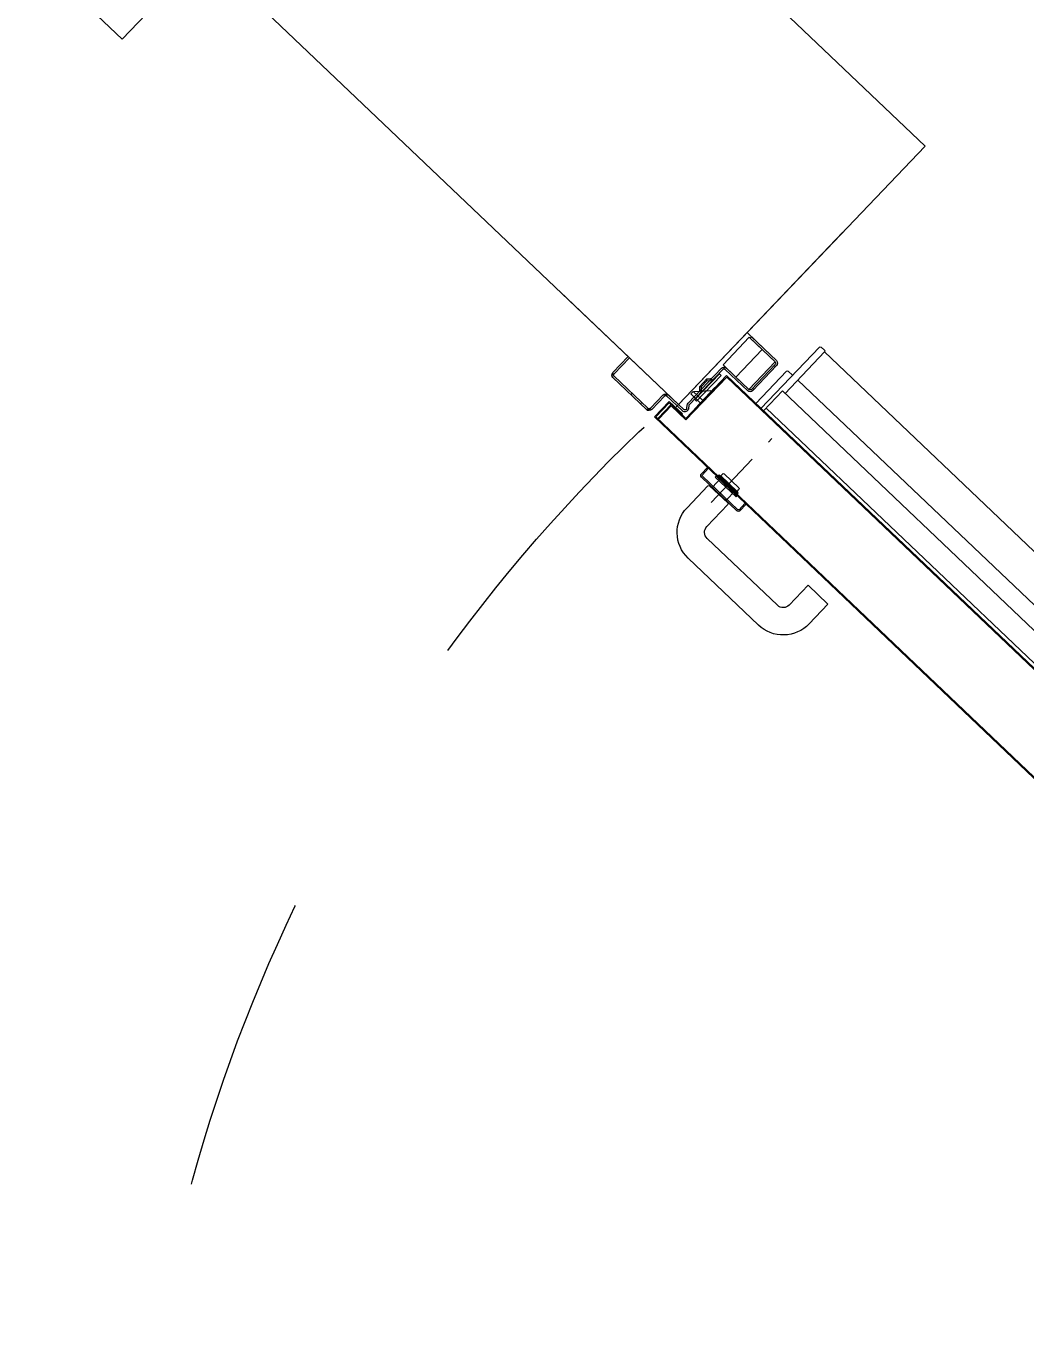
# Model space of a CAD drawing. Header units: centimetres. Extents: x 139057 to 200038, y 34824 to 80516.
# Drawn here: x 174894.4 to 174978.4, y 47971.3 to 48080 of the extents above; entities that cross this region are included whole.
import ezdxf

# ---------------------------------------------------------------- set-up
doc = ezdxf.new("R2010")
doc.units = ezdxf.units.CM
doc.header["$LTSCALE"] = 100
doc.linetypes.add('DASHDOT', pattern=[2.35, 1.25, -0.5, 0.1, -0.5])
doc.linetypes.add('HIDDEN', pattern=[0.5, 0.25, -0.25])
doc.layers.get('0').update_dxf_attribs({"lineweight": 0})
doc.layers.add('410_STRUTTURE_001-AM_0', color=7, linetype='Continuous', lineweight=0)
doc.layers.add('441_SERRAMENTI_001-AM_0', color=1, linetype='Continuous', lineweight=0)
doc.layers.add('A-MCLS3-15', color=50, linetype='Continuous')
doc.layers.add('A-SI-PORTE', color=5, linetype='Continuous')

# ---------------------------------------------------------------- blocks, each defined once
blk = doc.blocks.new('PORTA 140 ANTA SINGOLA')
at = {"linetype": 'Continuous'}
for p, q in [((14773793.1, 36730631.6), (14773793.1, 36730831.6)), ((14773734.2, 36730677.1), (14773699.2, 36730677.1)), ((14773731.7, 36730677.1), (14773701.7, 36730677.1)), ((14773780.8, 36730663), (14773780.6, 36730663)), ((14773780.8, 36730663), (14773780.8, 36730639)), ((14773780.8, 36730663), (14773780.8, 36730663)), ((14773780.8, 36730658.7), (14773781.3, 36730658.7)), ((14773781.3, 36730658.7), (14773791.3, 36730648.2)), ((14773780.8, 36730648.2), (14773791.8, 36730648.2)), ((14773791.8, 36730648.2), (14773791.8, 36730645.2)), ((14773780.8, 36730639), (14773780.6, 36730639)), ((14773780.8, 36730645.2), (14773791.8, 36730645.2)), ((14773793.1, 36730631.6), (14773930.4, 36730631.6))]:
    blk.add_line(p, q, dxfattribs=at)
at = {"color": 9, "linetype": 'Continuous', "ltscale": 10}
for p, q in [((14772558.3, 36730748.2), (14773734.8, 36730748.2)), ((14773734.8, 36730748.2), (14773734.8, 36730700.1)), ((14773735.8, 36730749.2), (14773739.8, 36730749.2)), ((14773740.8, 36730748.2), (14773740.8, 36730677.1)), ((14772558.3, 36730715.6), (14773734.8, 36730715.6)), ((14773745.8, 36730715.6), (14773740.8, 36730715.6)), ((14773746.8, 36730714.6), (14773746.8, 36730677.1)), ((14772556.3, 36730700.1), (14773737.8, 36730700.1)), ((14773737.8, 36730700.1), (14773737.8, 36730677.1)), ((14772555.3, 36730680.2), (14773737.8, 36730680.2)), ((14773786.1, 36730674.1), (14773784.1, 36730674.1)), ((14773784.1, 36730674.1), (14773784.1, 36730644.1)), ((14773786.1, 36730674.1), (14773786.1, 36730644.1)), ((14773786.1, 36730644.1), (14773784.1, 36730644.1))]:
    blk.add_line(p, q, dxfattribs=at)
at = {"linetype": 'Continuous', "ltscale": 10}
for p, q in [((14773756.1, 36730712.1), (14773756.1, 36730683.1)), ((14773757.6, 36730683.1), (14773757.6, 36730712.1)), ((14773788.1, 36730715.1), (14773759.1, 36730715.1)), ((14773759.1, 36730713.6), (14773788.1, 36730713.6)), ((14773759.1, 36730713.5), (14773788.1, 36730713.5)), ((14773788.1, 36730713.6), (14773788.1, 36730715.1)), ((14773757.6, 36730710.7), (14773756.1, 36730710.7)), ((14773757.6, 36730684.5), (14773756.1, 36730684.5)), ((14773785.1, 36730681.6), (14773759.1, 36730681.6)), ((14773759.1, 36730680.1), (14773785.1, 36730680.1)), ((14773785.1, 36730680.1), (14773787.7, 36730680.1)), ((14773780.6, 36730677.1), (14772441.6, 36730677.1)), ((14773779.8, 36730676.3), (14772442.1, 36730676.3)), ((14773779.8, 36730676.3), (14773779.8, 36730626.6)), ((14773780.6, 36730677.1), (14773780.6, 36730627.4)), ((14773786.6, 36730678.6), (14773786.6, 36730638.1)), ((14773788.1, 36730638.1), (14773788.1, 36730678.6)), ((14773789.7, 36730662.6), (14773787.5, 36730664.8)), ((14773790.7, 36730663.7), (14773788.6, 36730665.8)), ((14773789.7, 36730662.6), (14773790.7, 36730663.7)), ((14773789.7, 36730662.6), (14773789.7, 36730655.6)), ((14773790.7, 36730654.5), (14773790.7, 36730663.7)), ((14773789.7, 36730655.6), (14773787.5, 36730653.4)), ((14773790.7, 36730654.5), (14773788.6, 36730652.4)), ((14773789.7, 36730655.6), (14773790.7, 36730654.5)), ((14773786.4, 36730637.2), (14773784.7, 36730634.8)), ((14773785.9, 36730634), (14773787.6, 36730636.4)), ((14773796.9, 36730626.6), (14773779.8, 36730626.6)), ((14773797.7, 36730627.4), (14773780.6, 36730627.4)), ((14773785.3, 36730628.2), (14773800.6, 36730628.2)), ((14773785.3, 36730628.2), (14773785.3, 36730627.4)), ((14773785.3, 36730627.4), (14773799.8, 36730627.4)), ((14773805.1, 36730631.6), (14773787.1, 36730631.6)), ((14773787.1, 36730630.1), (14773805.9, 36730630.1)), ((14773796.9, 36730626.6), (14773796.9, 36730611.6)), ((14773797.7, 36730627.4), (14773797.7, 36730611.6)), ((14773799.8, 36730627.4), (14773799.8, 36730610.9)), ((14773800.6, 36730628.2), (14773800.6, 36730610.1)), ((14773805.9, 36730631.6), (14773805.1, 36730631.6)), ((14773805.9, 36730630.1), (14773805.9, 36730631.6)), ((14773806.6, 36730613.1), (14773806.6, 36730628.6)), ((14773808.1, 36730613.1), (14773808.1, 36730628.6)), ((14773851.6, 36730631.6), (14773850.1, 36730631.6)), ((14773850.1, 36730631.6), (14773850.1, 36730613.1)), ((14773851.6, 36730613.1), (14773851.6, 36730631.6)), ((14772552.2, 36730610.9), (14773799.8, 36730610.9)), ((14772552.5, 36730610.1), (14773800.6, 36730610.1)), ((14773797.7, 36730611.6), (14773796.9, 36730611.6)), ((14773808.6, 36730611.6), (14773808.6, 36730610.1)), ((14773809.6, 36730611.6), (14773808.6, 36730611.6)), ((14773809.6, 36730610.1), (14773808.6, 36730610.1)), ((14773848.6, 36730611.6), (14773809.6, 36730611.6)), ((14773809.6, 36730610.1), (14773848.6, 36730610.1)), ((14773816.6, 36730610.1), (14773816.6, 36730611.6)), ((14773827.6, 36730610.1), (14773827.6, 36730611.6))]:
    blk.add_line(p, q, dxfattribs=at)
for p, q in [((14773773.1, 36730715.1), (14773793.1, 36730715.1)), ((14773779.8, 36730673.7), (14773779.8, 36730630.7))]:
    blk.add_line(p, q)
at = {"color": 9, "linetype": 'DASHDOT', "ltscale": 0.4}
blk.add_line((14773716.7, 36730591), (14773716.7, 36730682.4), dxfattribs=at)
at = {"ltscale": 10}
for p, q in [((14773793.1, 36730632.3), (14773793.1, 36730631.6)), ((14773793.8, 36730631.6), (14773793.1, 36730631.6)), ((14773793.1, 36730631.6), (14773793.1, 36730628.9))]:
    blk.add_line(p, q, dxfattribs=at)
at = {"color": 9, "linetype": 'Continuous'}
for p, q in [((14773707.2, 36730612.8), (14773707.2, 36730614.8)), ((14773725.2, 36730615.8), (14773708.2, 36730615.8)), ((14773726.2, 36730612.8), (14773726.2, 36730614.8)), ((14773694.2, 36730609.8), (14773694.2, 36730602.8)), ((14773694.2, 36730609.8), (14773695.4, 36730609.8)), ((14773695.4, 36730609.8), (14773695.4, 36730602.8)), ((14773728.7, 36730611.1), (14773704.7, 36730611.1)), ((14773704.7, 36730610.1), (14773704.7, 36730611.1)), ((14773728.7, 36730610.1), (14773704.7, 36730610.1)), ((14773728.7, 36730609.8), (14773704.7, 36730609.8)), ((14773704.7, 36730608.8), (14773704.7, 36730609.8)), ((14773728.7, 36730608.8), (14773704.7, 36730608.8)), ((14773727.7, 36730612.5), (14773705.7, 36730612.5)), ((14773705.7, 36730611.5), (14773705.7, 36730612.5)), ((14773727.7, 36730611.5), (14773705.7, 36730611.5)), ((14773726.2, 36730612.8), (14773707.2, 36730612.8)), ((14773708.7, 36730600.3), (14773708.7, 36730612.8)), ((14773724.7, 36730600.3), (14773724.7, 36730612.8)), ((14773727.7, 36730611.5), (14773727.7, 36730612.5)), ((14773728.7, 36730610.1), (14773728.7, 36730611.1)), ((14773728.7, 36730608.8), (14773728.7, 36730609.8)), ((14773738, 36730609.8), (14773738, 36730602.8)), ((14773738, 36730609.8), (14773739.2, 36730609.8)), ((14773739.2, 36730609.8), (14773739.2, 36730602.8)), ((14773609.7, 36730596.8), (14773586.7, 36730596.8)), ((14773586.7, 36730596.8), (14773586.7, 36730573.8)), ((14773609.7, 36730596.8), (14773609.7, 36730573.8)), ((14773696.2, 36730602), (14773737.2, 36730602)), ((14773696.2, 36730600.8), (14773737.2, 36730600.8)), ((14773705.2, 36730599.3), (14773705.2, 36730573.8)), ((14773706.2, 36730600.3), (14773727.2, 36730600.3)), ((14773726.7, 36730600.8), (14773706.7, 36730600.8)), ((14773728.2, 36730599.3), (14773728.2, 36730573.8)), ((14773698.2, 36730566.8), (14773616.7, 36730566.8)), ((14773698.2, 36730543.8), (14773616.7, 36730543.8))]:
    blk.add_line(p, q, dxfattribs=at)
at = {"color": 9, "linetype": 'Continuous', "ltscale": 10}
for points in [[(14773774.1, 36730681.6), (14773759.1, 36730681.6), (14773759.1, 36730713.6), (14773774.1, 36730713.6)], [(14773789.1, 36730681.6), (14773774.1, 36730681.6), (14773774.1, 36730713.6), (14773789.1, 36730713.6)]]:
    blk.add_lwpolyline(points, close=True, dxfattribs=at)
for centre, start, end in [((14773735.8, 36730748.2), 90, 180), ((14773739.8, 36730748.2), 0, 90), ((14773745.8, 36730714.6), 0, 90)]:
    blk.add_arc(centre, 1, start, end, dxfattribs=at)
at = {"linetype": 'Continuous', "ltscale": 10}
for centre, radius, start, end in [((14773759.1, 36730712.1), 3, 90, 180), ((14773759.1, 36730712.1), 1.5, 90, 180), ((14773759.1, 36730683.1), 3, 180, 270), ((14773759.1, 36730683.1), 1.5, 180, 270), ((14773785.1, 36730678.6), 3, 0, 90), ((14773785.1, 36730678.6), 1.5, 0, 90), ((14773789.6, 36730666.9), 3, 180, 225), ((14773789.6, 36730666.9), 1.5, 180, 225), ((14773789.6, 36730651.3), 3, 135, 180), ((14773789.6, 36730651.3), 1.5, 135, 180), ((14773785.1, 36730638.1), 1.5, 325, 0), ((14773785.1, 36730638.1), 3, 325, 0), ((14773787.1, 36730633.1), 3, 145, 270), ((14773787.1, 36730633.1), 1.5, 145, 270), ((14773805.1, 36730628.6), 3, 0, 90), ((14773805.1, 36730628.6), 1.92, 67, 90), ((14773805.1, 36730628.6), 1.5, 0, 90), ((14773805.1, 36730628.6), 1.92, 0, 67), ((14773809.6, 36730613.1), 3, 180, 270), ((14773809.6, 36730613.1), 1.92, 180, 238.6118), ((14773809.6, 36730613.1), 1.5, 180, 270), ((14773809.6, 36730613.1), 1.92, 238.6118, 270), ((14773848.6, 36730613.1), 1.92, 270, 0), ((14773848.6, 36730613.1), 1.5, 270, 0), ((14773848.6, 36730613.1), 3, 270, 0)]:
    blk.add_arc(centre, radius, start, end, dxfattribs=at)
at = {"color": 9, "linetype": 'Continuous'}
for centre, radius, start, end in [((14773708.2, 36730614.8), 1, 90, 180), ((14773725.2, 36730614.8), 1, 0, 90), ((14773696.2, 36730602.8), 2, 180, 270), ((14773696.2, 36730602.8), 0.8, 180, 270), ((14773706.2, 36730599.3), 1, 90, 180), ((14773727.2, 36730599.3), 1, 0, 90), ((14773737.2, 36730602.8), 0.8, 270, 0), ((14773737.2, 36730602.8), 2, 270, 0), ((14773616.7, 36730573.8), 30, 180, 270), ((14773616.7, 36730573.8), 7, 180, 270), ((14773698.2, 36730573.8), 30, 270, 0), ((14773698.2, 36730573.8), 7, 270, 0)]:
    blk.add_arc(centre, radius, start, end, dxfattribs=at)
at = {"color": 1, "linetype": 'HIDDEN', "ltscale": 10}
blk.add_arc((14772423.8, 36730529.6), 1379, 269.3596, 3.3455, dxfattribs=at)
blk = doc.blocks.new('A$C005E0416')
at = {"layer": 'A-SI-PORTE', "xscale": -1, "rotation": 269.9891163069356}
blk.add_blockref('PORTA 140 ANTA SINGOLA', (-36733437, -14765265.6), dxfattribs=at)

msp = doc.modelspace()

# ---------------------------------------------------------------- linework, layer by layer
at = {"layer": '410_STRUTTURE_001-AM_0', "elevation": 0}
msp.add_lwpolyline([(175122.71, 48331.8), (174898.56, 48096.47), (174949.25, 48048.19), (174969.94, 48069.91), (174940.97, 48097.5), (175123.74, 48289.39)], dxfattribs=at)
at = {"layer": 'A-MCLS3-15', "ltscale": 5}
for p in [(174891.66, 48089.23, 0), (174909.42, 48086.12, 0)]:
    msp.add_line(p, (174902.52, 48078.88, 0), dxfattribs=at)

# ---------------------------------------------------------------- block references
at = {"layer": '441_SERRAMENTI_001-AM_0', "color": 230, "xscale": 0.09999999999999999, "yscale": 0.09999999999999999, "zscale": 0.09999999999999999, "rotation": 46.40657190735553}
msp.add_blockref('A$C005E0416', (175061.48, 47941.29, 0), dxfattribs=at)

doc.saveas('drawing.dxf')
